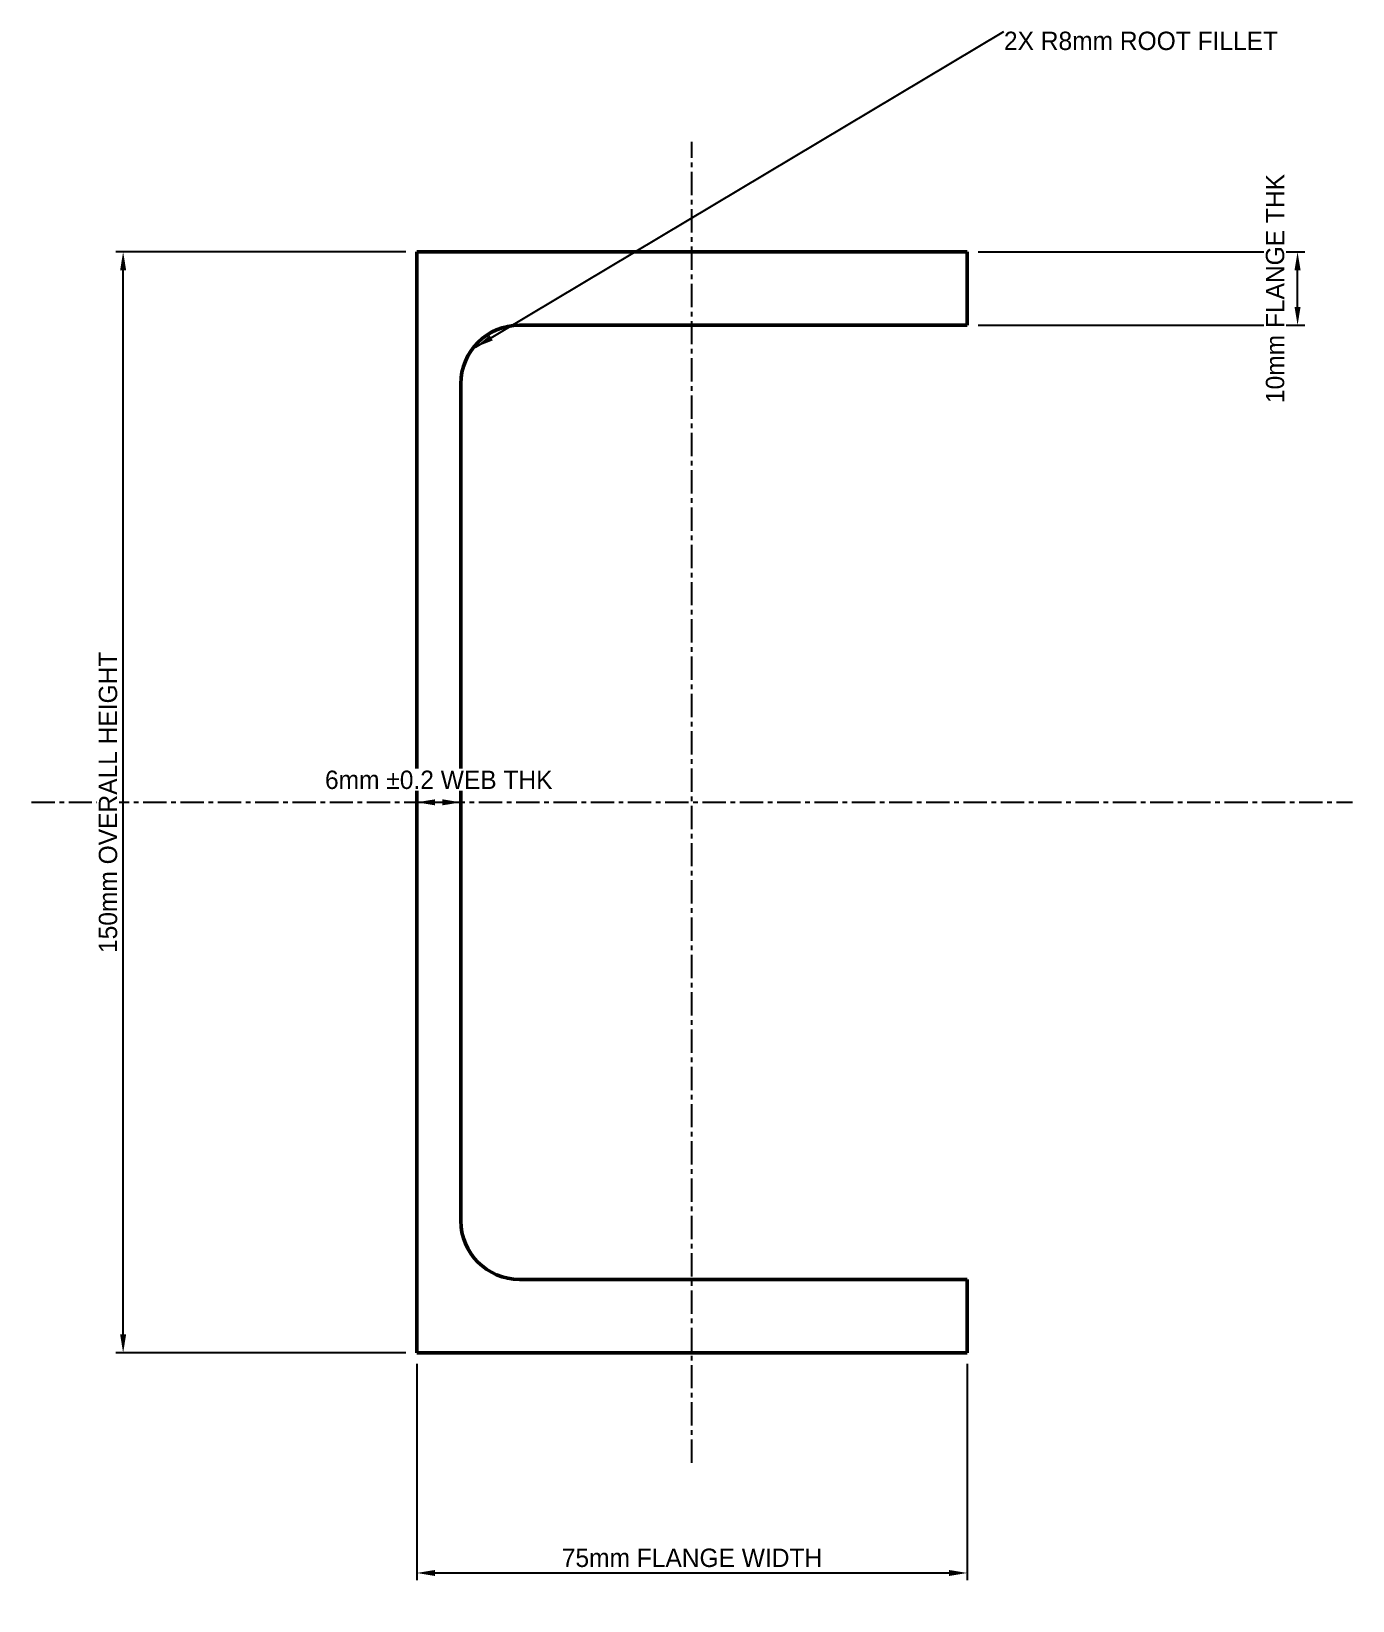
# Model space of a CAD drawing. Header units: metres. Extents: x -52 to 128, y -34 to 180.
import ezdxf

# ---------------------------------------------------------------- set-up
doc = ezdxf.new("R2010")
doc.units = ezdxf.units.M
doc.linetypes.add('CENTER', pattern=[5.08, 3.175, -0.635, 0.635, -0.635])
for name, color, linetype, lineweight in [('CENTERLINES', 7, 'CENTER', 25), ('DIMENSIONS', 7, 'Continuous', 25), ('GEOMETRY', 7, 'Continuous', 50)]:
    doc.layers.add(name, color=color, linetype=linetype, lineweight=lineweight)
doc.dimstyles.new('ENGINEERING_STYLE', dxfattribs={"dimtxt": 2.5, "dimasz": 2.5, "dimexe": 1, "dimexo": 1.5, "dimgap": 0.8, "dimtad": 1, "dimcen": 2.5, "dimazin": 3, "dimtfac": 1, "dimtmove": 0, "dimatfit": 3, "dimtfill": 1})

msp = doc.modelspace()

# ---------------------------------------------------------------- linework, layer by layer
at = {"layer": 'CENTERLINES'}
for p, q in [((37.5, -15), (37.5, 165)), ((-52.5, 75), (127.5, 75))]:
    msp.add_line(p, q, dxfattribs=at)
at = {"layer": 'GEOMETRY'}
for p, q in [((0, 150), (75, 150)), ((0, 0), (0, 150)), ((75, 150), (75, 140)), ((75, 140), (14, 140)), ((6, 132), (6, 18)), ((14, 10), (75, 10)), ((75, 10), (75, 0)), ((75, 0), (0, 0))]:
    msp.add_line(p, q, dxfattribs=at)
for centre, start, end in [((14, 132), 90, 180), ((14, 18), 180, 270)]:
    msp.add_arc(centre, 8, start, end, dxfattribs=at)

# ---------------------------------------------------------------- texts
at = {"layer": 'DIMENSIONS', "insert": (80, 180), "char_height": 2.5, "attachment_point": 1}
msp.add_mtext('2X R8mm ROOT FILLET', dxfattribs=at)

# ---------------------------------------------------------------- next in the draw order: dimensions: what is measured, and where the dimension line sits
at = {"layer": 'DIMENSIONS'}
for base, p1, p2, text in [((120, 140), (75, 140), (75, 150), '10mm FLANGE THK'), ((-40, 0), (0, 0), (0, 150), '150mm OVERALL HEIGHT')]:
    msp.add_linear_dim(base=base, p1=p1, p2=p2, angle=90, text=text, dimstyle='ENGINEERING_STYLE', dxfattribs=at).render()

# ---------------------------------------------------------------- next in the draw order: dimensions: what is measured, and where the dimension line sits
for base, p1, p2, text in [((0, 75), (0, 75), (6, 75), '6mm %%P0.2 WEB THK'), ((0, -30), (0, 0), (75, 0), '75mm FLANGE WIDTH')]:
    msp.add_linear_dim(base=base, p1=p1, p2=p2, text=text, dimstyle='ENGINEERING_STYLE', dxfattribs=at).render()

# ---------------------------------------------------------------- next in the draw order: leaders
msp.add_leader([(8, 137), (80, 180)], dimstyle='ENGINEERING_STYLE', dxfattribs=at)

doc.saveas('drawing.dxf')
